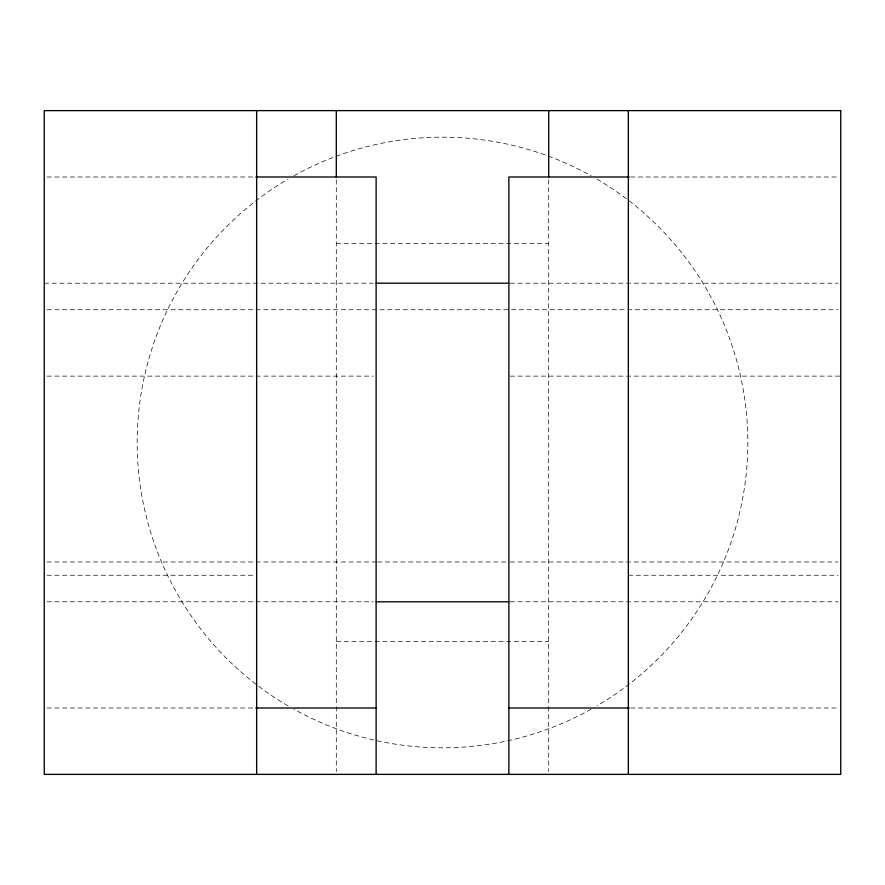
<?xml version="1.0" encoding="UTF-8"?>
<svg xmlns="http://www.w3.org/2000/svg" width="885" height="885" viewBox="0 0 885 885"><rect width="100%" height="100%" fill="white"/><g stroke="black" fill="none" stroke-linecap="round" stroke-linejoin="round"><path stroke-width="0.66" stroke-dasharray="4.42 3.32" d="M47.016 177L254.438 177M630.562 177L837.984 177M336.3 243.375L373.536 243.375M374.919 243.375L548.7 243.375M44.25 283.2L373.359 283.2M510.258 283.2L837.984 283.2M47.016 309.75L837.984 309.75M47.016 376.125L373.359 376.125M510.258 376.125L840.75 376.125M47.016 561.975L376.125 561.975M377.508 561.975L508.875 561.975M510.258 561.975L837.984 561.975M47.005 575.25L253.895 575.25M628.35 575.25L837.995 575.25M47.016 601.8L373.359 601.8M510.258 601.8L837.984 601.8M336.3 641.625L373.536 641.625M374.919 641.625L548.7 641.625M47.016 708L254.438 708M630.562 708L837.984 708M548.7 179.766L548.7 705.234M548.7 706.617L548.7 771.609M336.3 179.766L336.3 705.234M336.3 706.617L336.3 771.609M596.944 179.113A305.325 305.325 0 0 1 596.944 705.887M591.069 709.239A305.325 305.325 0 0 1 293.931 709.239M288.056 705.887A305.325 305.325 0 0 1 288.056 179.113M293.931 175.761A305.325 305.325 0 0 1 591.069 175.761"/><path stroke-width="1.33" d="M255.82 177L376.125 177L376.125 774.375M629.18 177L508.875 177L508.875 774.375M376.125 283.2L508.875 283.2M376.125 601.8L508.875 601.8M255.82 708L376.125 708M508.875 708L629.18 708M628.35 110.625L628.35 774.375M548.7 110.625L548.7 177M336.3 110.625L336.3 177M256.65 110.625L256.65 774.375M840.75 110.625L44.25 110.625L44.25 774.375L840.75 774.375L840.75 110.625"/></g></svg>
